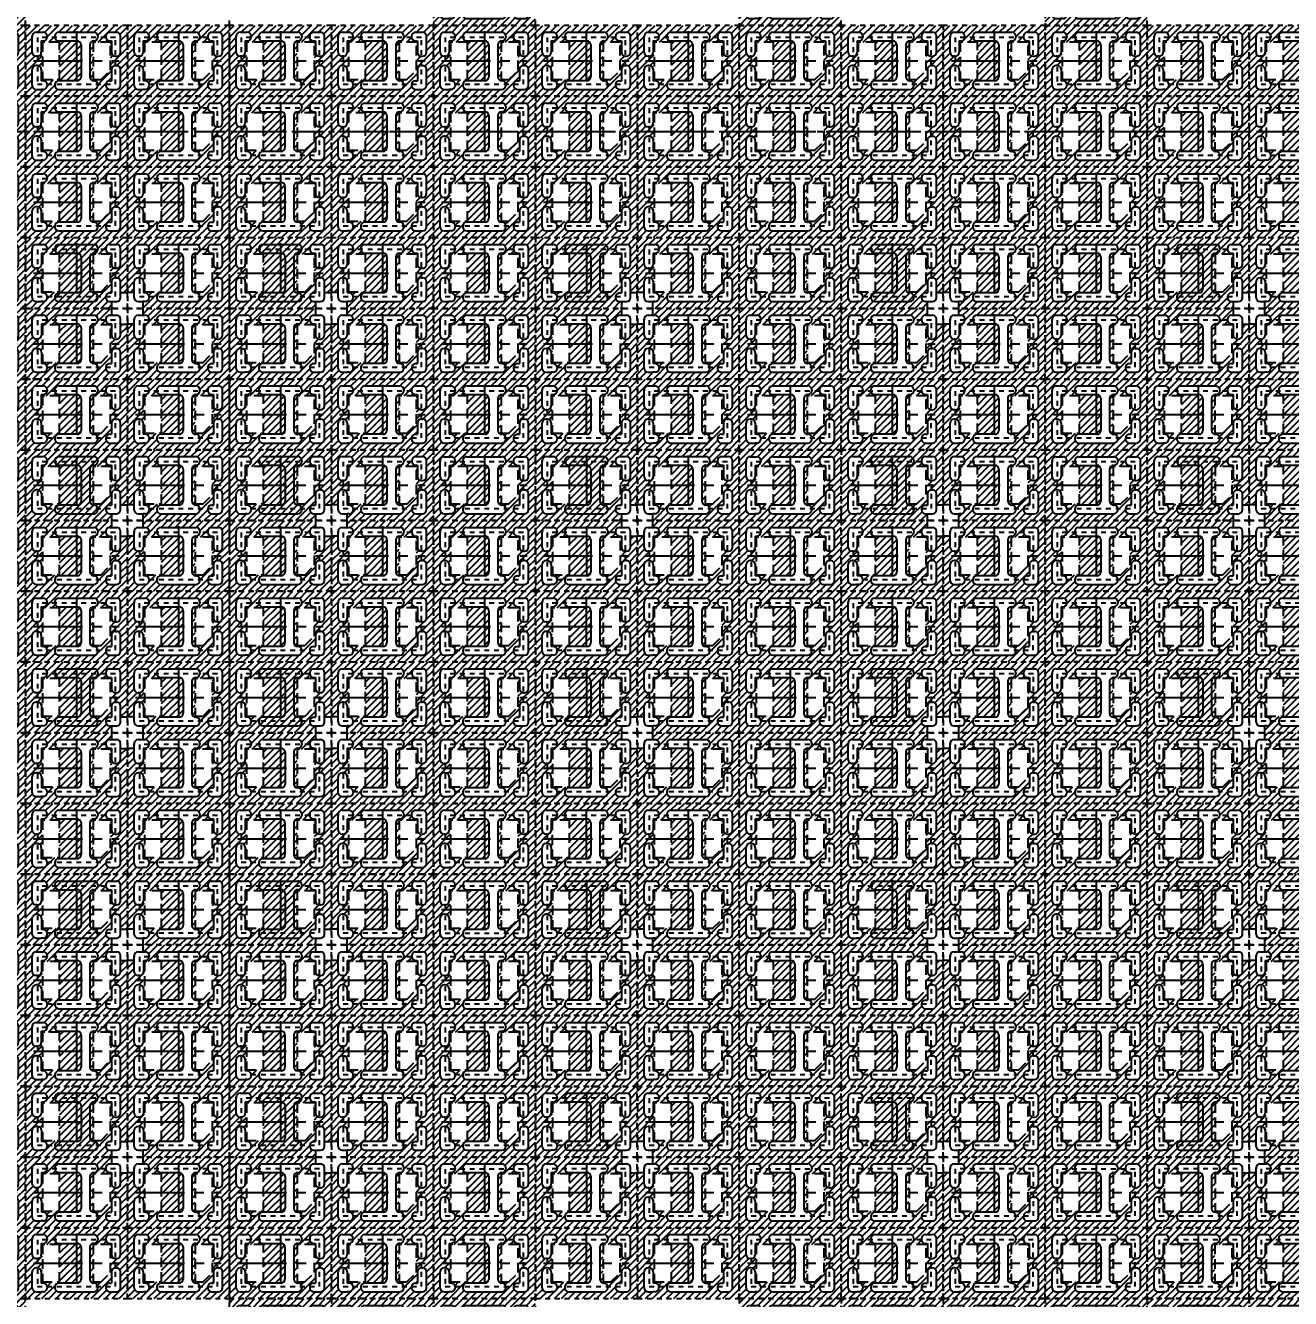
# Model space of a CAD drawing. Extents: x -1061 to -782, y -21 to 162.
# Drawn here: x -1010.1 to -984.2, y 59.78 to 85.83 of the extents above; entities that cross this region are included whole.
import ezdxf

# ---------------------------------------------------------------- set-up
doc = ezdxf.new("R2010")
doc.units = 0
doc.header["$LTSCALE"] = 0.5
for name, pattern in [('CENTER', [2, 1.25, -0.25, 0.25, -0.25]), ('HIDDEN', [0.375, 0.25, -0.125]), ('HIDDEN2', [0.1875, 0.125, -0.0625])]:
    doc.linetypes.add(name, pattern=pattern)
for name, color, linetype in [('B', 5, 'Continuous'), ('C', 1, 'CENTER'), ('DIM', 7, 'Continuous'), ('H', 4, 'HIDDEN'), ('hatch', 7, 'CENTER'), ('HATCH O-L', 7, 'HIDDEN2'), ('PACKAGE OL', 51, 'HIDDEN2'), ('圖', 7, 'Continuous')]:
    doc.layers.add(name, color=color, linetype=linetype)
doc.styles.get("Standard").update_dxf_attribs({"font": 'ROMANS.SHX'})
doc.dimstyles.new('DIM 1', dxfattribs={"dimtxt": 1.5, "dimasz": 1.5, "dimexe": 1.5, "dimexo": 1.5, "dimgap": 1.5, "dimtad": 0, "dimtih": 1, "dimtoh": 1, "dimdec": 4, "dimzin": 1, "dimdsep": 46, "dimtxsty": 'STANDARD', "dimcen": 1.5, "dimclrd": 256, "dimclre": 256, "dimclrt": 256, "dimadec": 0, "dimazin": 2, "dimtfac": 1, "dimtdec": 4, "dimtmove": 0, "dimatfit": 3, "dimfxl": 1, "dimarcsym": 0})
doc.dimstyles.new('DIM 1.6', dxfattribs={"dimtxt": 1.5, "dimasz": 1.5, "dimexe": 1.5, "dimexo": 1.5, "dimgap": 1.5, "dimtad": 0, "dimdec": 4, "dimlfac": 0.625, "dimzin": 1, "dimdsep": 46, "dimtxsty": 'STANDARD', "dimcen": 1.5, "dimclrd": 256, "dimclre": 256, "dimclrt": 256, "dimadec": 0, "dimazin": 2, "dimtfac": 1, "dimtdec": 4, "dimtmove": 0, "dimatfit": 3, "dimfxl": 1, "dimarcsym": 0})

# ---------------------------------------------------------------- blocks, each defined once
blk = doc.blocks.new('*D9')
at = {"layer": 'Defpoints', "color": 0, "transparency": 16777216}
for p in [(390.417, -825.986), (437.138, -825.986), (450.417, -825.986)]:
    blk.add_point(p, dxfattribs=at)
at = {"layer": 'DIM', "lineweight": -2, "transparency": 16777216}
blk.add_line((438.638, -825.986), (450.417, -825.986), dxfattribs=at)
at = {"layer": 'DIM', "transparency": 16777216, "insert": (455.631, -825.986), "char_height": 1.5, "attachment_point": 5}
blk.add_mtext('0.0000', dxfattribs=at)
blk = doc.blocks.new('*D10')
at = {"layer": 'Defpoints', "color": 0, "transparency": 16777216}
for p in [(435.598, -771.586), (449.574, -771.586), (390.417, -825.986)]:
    blk.add_point(p, dxfattribs=at)
at = {"layer": 'DIM', "lineweight": -2, "transparency": 16777216}
blk.add_line((437.098, -771.586), (449.574, -771.586), dxfattribs=at)
at = {"layer": 'DIM', "transparency": 16777216, "insert": (455.503, -771.586), "char_height": 1.5, "attachment_point": 5}
blk.add_mtext('34.0000', dxfattribs=at)
blk = doc.blocks.new('*D11')
at = {"layer": 'Defpoints', "color": 0, "transparency": 16777216}
for p in [(435.598, -757.618), (435.598, -771.586), (390.417, -825.986)]:
    blk.add_point(p, dxfattribs=at)
at = {"layer": 'DIM', "lineweight": -2, "transparency": 16777216}
blk.add_line((435.598, -770.086), (435.598, -757.618), dxfattribs=at)
at = {"layer": 'DIM', "transparency": 16777216, "insert": (435.598, -751.689), "char_height": 1.5, "attachment_point": 5, "rotation": 90}
blk.add_mtext('28.2380', dxfattribs=at)
blk = doc.blocks.new('*D12')
at = {"layer": 'Defpoints', "color": 0, "transparency": 16777216}
for p in [(390.417, -756.666), (390.417, -764.386), (390.417, -825.986)]:
    blk.add_point(p, dxfattribs=at)
at = {"layer": 'DIM', "lineweight": -2, "transparency": 16777216}
blk.add_line((390.417, -762.886), (390.417, -756.666), dxfattribs=at)
at = {"layer": 'DIM', "transparency": 16777216, "insert": (390.417, -751.451), "char_height": 1.5, "attachment_point": 5, "rotation": 90}
blk.add_mtext('0.0000', dxfattribs=at)
blk = doc.blocks.new('*D13')
at = {"layer": 'Defpoints', "color": 0, "transparency": 16777216}
for p in [(392.791, -757.525), (391.461, -774.269), (390.417, -825.986)]:
    blk.add_point(p, dxfattribs=at)
at = {"layer": 'DIM', "lineweight": -2, "transparency": 16777216}
for p, q in [((392.791, -760.525), (392.791, -757.525)), ((391.461, -763.525), (392.791, -760.525)), ((391.461, -772.769), (391.461, -763.525))]:
    blk.add_line(p, q, dxfattribs=at)
at = {"layer": 'DIM', "transparency": 16777216, "insert": (392.791, -751.382), "char_height": 1.5, "attachment_point": 5, "rotation": 90}
blk.add_mtext('(0.6524)', dxfattribs=at)
blk = doc.blocks.new('DFN1006-2L PACKAGE')
at = {"layer": 'hatch'}
h = blk.add_hatch(dxfattribs=at)
h.set_pattern_fill('ANSI31', color=256, scale=0.02)
h.set_pattern_definition([(45, (528.53349, -41.65396), (-0.0449012806, 0.0449012806), [])])
h.paths.add_polyline_path([(1.205, 0.102), (-0.1, 0.102), (-0.1, -0.803), (1.205, -0.803)])
h.paths.add_polyline_path([(0.037, -0.411), (0.053, -0.411, -0.414214), (0.103, -0.461), (0.103, -0.605), (0.127, -0.605, -0.414214), (0.177, -0.655), (0.177, -0.666, -0.414214), (0.127, -0.716), (0.1, -0.716), (0.037, -0.716, -0.414214), (-0.013, -0.666), (-0.013, -0.461, -0.414214)], flags=16)
h.paths.add_polyline_path([(-0.013, -0.241), (-0.013, -0.036, -0.414214), (0.037, 0.014), (0.127, 0.014, -0.414214), (0.177, -0.036), (0.177, -0.047, -0.414214), (0.127, -0.097), (0.103, -0.097), (0.103, -0.241, -0.414214), (0.053, -0.291), (0.037, -0.291, -0.414214)], flags=16)
h.paths.add_polyline_path([(0.117, -0.111), (0.337, -0.111), (0.337, -0.591), (0.117, -0.591)], flags=16)
h.paths.add_polyline_path([(0.327, -0.605), (0.561, -0.605, 0.414214), (0.611, -0.555), (0.611, -0.147, 0.414214), (0.561, -0.097), (0.327, -0.097, -0.414214), (0.277, -0.047), (0.277, -0.036, -0.414214), (0.327, 0.014), (0.777, 0.014, -0.414214), (0.827, -0.036), (0.827, -0.047, -0.414214), (0.777, -0.097), (0.774, -0.097, 0.414214), (0.724, -0.147), (0.724, -0.555, 0.423299), (0.776, -0.605, -0.423025), (0.827, -0.655), (0.827, -0.666, -0.414214), (0.777, -0.716), (0.327, -0.716, -0.414214), (0.277, -0.666), (0.277, -0.655, -0.414214)], flags=16)
h.paths.add_polyline_path([(0.767, -0.111), (0.987, -0.111), (0.987, -0.471), (0.867, -0.591), (0.767, -0.591)], flags=16)
h.paths.add_polyline_path([(0.977, -0.605), (1.001, -0.605), (1.001, -0.461, -0.414214), (1.051, -0.411), (1.067, -0.411, -0.414214), (1.117, -0.461), (1.117, -0.666, -0.414214), (1.067, -0.716), (1.005, -0.716), (0.977, -0.716, -0.414214), (0.927, -0.666), (0.927, -0.655, -0.414214)], flags=16)
h.paths.add_polyline_path([(0.927, -0.047), (0.927, -0.036, -0.414214), (0.977, 0.014), (1.067, 0.014, -0.414214), (1.117, -0.036), (1.117, -0.241, -0.414214), (1.067, -0.291), (1.051, -0.291, -0.414214), (1.001, -0.241), (1.001, -0.097), (0.977, -0.097, -0.414214)], flags=16)
at = {"layer": 'B'}
for p, q in [((0.037, 0.014), (0.127, 0.014)), ((0.327, 0.014), (0.777, 0.014)), ((0.977, 0.014), (1.067, 0.014)), ((-0.013, -0.241), (-0.013, -0.036)), ((-0.013, -0.036), (-0.013, -0.05)), ((0.103, -0.097), (0.103, -0.241)), ((0.103, -0.097), (0.127, -0.097)), ((0.177, -0.036), (0.177, -0.047)), ((0.277, -0.036), (0.277, -0.047)), ((0.327, -0.097), (0.561, -0.097)), ((0.611, -0.147), (0.611, -0.555)), ((0.724, -0.147), (0.724, -0.555)), ((0.774, -0.097), (0.777, -0.097)), ((0.827, -0.036), (0.827, -0.047)), ((0.927, -0.036), (0.927, -0.047)), ((0.977, -0.097), (1.001, -0.097)), ((1.001, -0.097), (1.001, -0.241)), ((1.117, -0.241), (1.117, -0.036)), ((0.053, -0.291), (0.037, -0.291)), ((0.052, -0.291), (0.052, -0.291)), ((1.051, -0.291), (1.067, -0.291)), ((1.052, -0.291), (1.052, -0.291)), ((-0.013, -0.666), (-0.013, -0.461)), ((0.053, -0.411), (0.037, -0.411)), ((0.052, -0.411), (0.052, -0.411)), ((0.103, -0.461), (0.103, -0.605)), ((1.001, -0.461), (1.001, -0.605)), ((1.051, -0.411), (1.067, -0.411)), ((1.052, -0.411), (1.052, -0.411)), ((1.117, -0.666), (1.117, -0.461)), ((0.127, -0.605), (0.103, -0.605)), ((0.561, -0.605), (0.327, -0.605)), ((0.774, -0.605), (0.777, -0.605)), ((0.977, -0.605), (1.001, -0.605)), ((0.037, -0.716), (0.1, -0.716)), ((0.127, -0.716), (0.1, -0.716)), ((0.177, -0.655), (0.177, -0.666)), ((0.277, -0.655), (0.277, -0.666)), ((0.327, -0.716), (0.777, -0.716)), ((0.827, -0.655), (0.827, -0.666)), ((0.927, -0.655), (0.927, -0.666)), ((0.977, -0.716), (1.005, -0.716)), ((1.005, -0.716), (1.067, -0.716))]:
    blk.add_line(p, q, dxfattribs=at)
for centre, start, end in [((0.037, -0.036), 90, 180), ((0.127, -0.036), 0, 90), ((0.327, -0.036), 90, 180), ((0.777, -0.036), 0, 90), ((0.977, -0.036), 90, 180), ((1.067, -0.036), 0, 90), ((0.127, -0.047), 270, 0), ((0.327, -0.047), 180, 270), ((0.561, -0.147), 0, 90), ((0.774, -0.147), 90, 180), ((0.777, -0.047), 270, 0), ((0.977, -0.047), 180, 270), ((0.037, -0.241), 180, 270), ((0.053, -0.241), 270, 0), ((1.051, -0.241), 180, 270), ((1.067, -0.241), 270, 0), ((0.037, -0.461), 90, 180), ((0.053, -0.461), 0, 90), ((1.051, -0.461), 90, 180), ((1.067, -0.461), 0, 90), ((0.127, -0.655), 0, 90), ((0.327, -0.655), 90, 180), ((0.561, -0.555), 270, 0), ((0.774, -0.555), 180, 270), ((0.777, -0.655), 0, 90), ((0.977, -0.655), 90, 180), ((0.037, -0.666), 180, 270), ((0.127, -0.666), 270, 0), ((0.327, -0.666), 180, 270), ((0.777, -0.666), 270, 0), ((0.977, -0.666), 180, 270), ((1.067, -0.666), 270, 0)]:
    blk.add_arc(centre, 0.05, start, end, dxfattribs=at)
at = {"layer": 'C'}
for p, q in [((0.552, 0.029), (0.552, -0.731)), ((0.005, -0.351), (1.1, -0.351))]:
    blk.add_line(p, q, dxfattribs=at)
at = {"layer": 'H'}
for points in [[(0.337, -0.591), (0.337, -0.111), (0.117, -0.111), (0.117, -0.591)], [(0.867, -0.591), (0.987, -0.471), (0.987, -0.111), (0.767, -0.111), (0.767, -0.591)]]:
    blk.add_lwpolyline(points, close=True, dxfattribs=at)
at = {"layer": 'HATCH O-L'}
blk.add_lwpolyline([(-0.1, 0.102), (-0.1, -0.803), (1.205, -0.803), (1.205, 0.102), (-0.1, 0.102)], dxfattribs=at)
at = {"layer": 'PACKAGE OL'}
blk.add_lwpolyline([(1.052, -0.651), (1.052, -0.051), (0.052, -0.051), (0.052, -0.651)], close=True, dxfattribs=at)
blk = doc.blocks.new('LOWER LEFT CROSS')
at = {"layer": 'hatch'}
h = blk.add_hatch(dxfattribs=at)
h.set_pattern_fill('ANSI31', color=256, scale=0.02)
h.set_pattern_definition([(45, (581.53627, -39.15142), (-0.0449012806, 0.0449012806), [])])
h.paths.add_polyline_path([(-0.215, -0.24), (-0.435, -0.24), (-0.435, 0.24), (-0.215, 0.24)], flags=16)
h.paths.add_polyline_path([(0.215, 0.24), (0.435, 0.24), (0.435, -0.12), (0.315, -0.24), (0.215, -0.24)], flags=16)
h.paths.add_polyline_path([(-0.425, 0.254), (-0.449, 0.254), (-0.449, 0.11, -0.414214), (-0.499, 0.06), (-0.515, 0.06, -0.414214), (-0.565, 0.11), (-0.565, 0.315, -0.414214), (-0.515, 0.365), (-0.425, 0.365, -0.414214), (-0.375, 0.315), (-0.375, 0.304, -0.414214)], flags=16)
h.paths.add_polyline_path([(-0.449, -0.11), (-0.449, -0.254), (-0.425, -0.254, -0.414214), (-0.375, -0.304), (-0.375, -0.315, -0.414214), (-0.425, -0.365), (-0.452, -0.365), (-0.515, -0.365, -0.414214), (-0.565, -0.315), (-0.565, -0.11, -0.414214), (-0.515, -0.06), (-0.499, -0.06, -0.414214)], flags=16)
h.paths.add_polyline_path([(0.375, 0.304), (0.375, 0.315, -0.414214), (0.425, 0.365), (0.515, 0.365, -0.414214), (0.565, 0.315), (0.565, 0.11, -0.414214), (0.515, 0.06), (0.499, 0.06, -0.414214), (0.449, 0.11), (0.449, 0.254), (0.425, 0.254, -0.414214)], flags=16)
h.paths.add_polyline_path([(0.499, -0.06), (0.515, -0.06, -0.414214), (0.565, -0.11), (0.565, -0.315, -0.414214), (0.515, -0.365), (0.452, -0.365), (0.425, -0.365, -0.414214), (0.375, -0.315), (0.375, -0.304, -0.414214), (0.425, -0.254), (0.449, -0.254), (0.449, -0.11, -0.414214)], flags=16)
h.paths.add_polyline_path([(-0.652, 0.452), (-0.652, -0.452), (0.452, -0.452), (0.452, -0.365), (0.515, -0.365, 0.414214), (0.565, -0.315), (0.565, -0.251), (0.652, -0.251), (0.652, 0.452)])
at = {"layer": 'B'}
for p, q in [((-0.515, 0.365), (-0.425, 0.365)), ((-0.225, 0.365), (0.225, 0.365)), ((0.425, 0.365), (0.515, 0.365)), ((-0.565, 0.11), (-0.565, 0.315)), ((-0.565, 0.315), (-0.565, 0.301)), ((-0.449, 0.254), (-0.449, 0.11)), ((-0.449, 0.254), (-0.425, 0.254)), ((-0.375, 0.315), (-0.375, 0.304)), ((-0.275, 0.315), (-0.275, 0.304)), ((-0.225, 0.254), (0.009, 0.254)), ((0.059, 0.204), (0.059, -0.204)), ((0.172, 0.204), (0.172, -0.204)), ((0.222, 0.254), (0.225, 0.254)), ((0.275, 0.315), (0.275, 0.304)), ((0.375, 0.315), (0.375, 0.304)), ((0.425, 0.254), (0.449, 0.254)), ((0.449, 0.254), (0.449, 0.11)), ((0.565, 0.11), (0.565, 0.315)), ((-0.499, 0.06), (-0.515, 0.06)), ((-0.5, 0.06), (-0.5, 0.06)), ((0.499, 0.06), (0.515, 0.06)), ((0.5, 0.06), (0.5, 0.06)), ((-0.565, -0.315), (-0.565, -0.11)), ((-0.499, -0.06), (-0.515, -0.06)), ((-0.5, -0.06), (-0.5, -0.06)), ((-0.449, -0.11), (-0.449, -0.254)), ((0.449, -0.11), (0.449, -0.254)), ((0.499, -0.06), (0.515, -0.06)), ((0.5, -0.06), (0.5, -0.06)), ((0.565, -0.315), (0.565, -0.11)), ((-0.425, -0.254), (-0.449, -0.254)), ((-0.375, -0.304), (-0.375, -0.315)), ((-0.275, -0.304), (-0.275, -0.315)), ((0.009, -0.254), (-0.225, -0.254)), ((0.222, -0.254), (0.225, -0.254)), ((0.275, -0.304), (0.275, -0.315)), ((0.375, -0.304), (0.375, -0.315)), ((0.425, -0.254), (0.449, -0.254)), ((-0.515, -0.365), (-0.452, -0.365)), ((-0.425, -0.365), (-0.452, -0.365)), ((-0.225, -0.365), (0.225, -0.365)), ((0.425, -0.365), (0.452, -0.365)), ((0.452, -0.365), (0.515, -0.365))]:
    blk.add_line(p, q, dxfattribs=at)
for centre, start, end in [((-0.515, 0.315), 90, 180), ((-0.425, 0.315), 0, 90), ((-0.225, 0.315), 90, 180), ((0.225, 0.315), 0, 90), ((0.425, 0.315), 90, 180), ((0.515, 0.315), 0, 90), ((-0.425, 0.304), 270, 0), ((-0.225, 0.304), 180, 270), ((0.009, 0.204), 0, 90), ((0.222, 0.204), 90, 180), ((0.225, 0.304), 270, 0), ((0.425, 0.304), 180, 270), ((-0.515, 0.11), 180, 270), ((-0.499, 0.11), 270, 0), ((0.499, 0.11), 180, 270), ((0.515, 0.11), 270, 0), ((-0.515, -0.11), 90, 180), ((-0.499, -0.11), 0, 90), ((0.499, -0.11), 90, 180), ((0.515, -0.11), 0, 90), ((-0.515, -0.315), 180, 270), ((-0.425, -0.304), 0, 90), ((-0.425, -0.315), 270, 0), ((-0.225, -0.304), 90, 180), ((-0.225, -0.315), 180, 270), ((0.009, -0.204), 270, 0), ((0.222, -0.204), 180, 270), ((0.225, -0.304), 0, 90), ((0.225, -0.315), 270, 0), ((0.425, -0.304), 90, 180), ((0.425, -0.315), 180, 270), ((0.515, -0.315), 270, 0)]:
    blk.add_arc(centre, 0.05, start, end, dxfattribs=at)
at = {"layer": 'C'}
for p, q in [((0, 0.38), (0, -0.38)), ((-0.548, 0), (0.548, 0))]:
    blk.add_line(p, q, dxfattribs=at)
at = {"layer": 'H', "color": 6}
for p, q in [((0.565, -0.251), (0.652, -0.251)), ((0.452, -0.452), (0.452, -0.365))]:
    blk.add_line(p, q, dxfattribs=at)
at = {"layer": 'H'}
for points in [[(-0.215, -0.24), (-0.215, 0.24), (-0.435, 0.24), (-0.435, -0.24)], [(0.315, -0.24), (0.435, -0.12), (0.435, 0.24), (0.215, 0.24), (0.215, -0.24)]]:
    blk.add_lwpolyline(points, close=True, dxfattribs=at)
at = {"layer": 'HATCH O-L'}
blk.add_lwpolyline([(-0.652, 0.452), (-0.652, -0.452), (0.652, -0.452), (0.652, 0.452), (-0.652, 0.452)], dxfattribs=at)
at = {"layer": 'PACKAGE OL'}
blk.add_lwpolyline([(0.5, -0.3), (0.5, 0.3), (-0.5, 0.3), (-0.5, -0.3)], close=True, dxfattribs=at)
blk = doc.blocks.new('LOWER CROSS REF')
at = {"layer": 'hatch'}
h = blk.add_hatch(dxfattribs=at)
h.set_pattern_fill('ANSI31', color=256, scale=0.02)
h.set_pattern_definition([(45, (581.53627, -39.14559), (-0.0449012806, 0.0449012806), [])])
h.paths.add_polyline_path([(0.652, -0.452), (0.652, 0.452), (-0.652, 0.452), (-0.652, -0.251), (-0.565, -0.251), (-0.565, -0.11, -0.414214), (-0.515, -0.06), (-0.499, -0.06, -0.414214), (-0.449, -0.11), (-0.449, -0.254), (-0.425, -0.254, -0.414214), (-0.375, -0.304), (-0.375, -0.315, -0.414214), (-0.425, -0.365), (-0.452, -0.365), (-0.452, -0.452)])
h.paths.add_polyline_path([(-0.275, -0.315), (-0.275, -0.304, -0.414214), (-0.225, -0.254), (0.009, -0.254, 0.414214), (0.059, -0.204), (0.059, 0.204, 0.414214), (0.009, 0.254), (-0.225, 0.254, -0.414214), (-0.275, 0.304), (-0.275, 0.315, -0.414214), (-0.225, 0.365), (0.225, 0.365, -0.414214), (0.275, 0.315), (0.275, 0.304, -0.414214), (0.225, 0.254), (0.222, 0.254, 0.414214), (0.172, 0.204), (0.172, -0.204, 0.414214), (0.222, -0.254), (0.225, -0.254, -0.414214), (0.275, -0.304), (0.275, -0.315, -0.414214), (0.225, -0.365), (-0.225, -0.365, -0.414214)], flags=16)
h.paths.add_polyline_path([(-0.435, -0.24), (-0.435, 0.24), (-0.215, 0.24), (-0.215, -0.24)], flags=16)
h.paths.add_polyline_path([(-0.499, 0.06), (-0.515, 0.06, -0.414214), (-0.565, 0.11), (-0.565, 0.315, -0.414214), (-0.515, 0.365), (-0.425, 0.365, -0.414214), (-0.375, 0.315), (-0.375, 0.304, -0.414214), (-0.425, 0.254), (-0.449, 0.254), (-0.449, 0.11, -0.414214)], flags=16)
h.paths.add_polyline_path([(0.215, -0.24), (0.215, 0.24), (0.435, 0.24), (0.435, -0.12), (0.315, -0.24)], flags=16)
h.paths.add_polyline_path([(0.375, -0.315), (0.375, -0.304, -0.414214), (0.425, -0.254), (0.449, -0.254), (0.449, -0.11, -0.414214), (0.499, -0.06), (0.515, -0.06, -0.414214), (0.565, -0.11), (0.565, -0.315, -0.414214), (0.515, -0.365), (0.452, -0.365), (0.425, -0.365, -0.414214)], flags=16)
h.paths.add_polyline_path([(0.449, 0.11), (0.449, 0.254), (0.425, 0.254, -0.414214), (0.375, 0.304), (0.375, 0.315, -0.414214), (0.425, 0.365), (0.515, 0.365, -0.414214), (0.565, 0.315), (0.565, 0.11, -0.414214), (0.515, 0.06), (0.499, 0.06, -0.414214)], flags=16)
at = {"layer": 'B'}
for p, q in [((-0.515, 0.365), (-0.425, 0.365)), ((-0.225, 0.365), (0.225, 0.365)), ((0.425, 0.365), (0.515, 0.365)), ((-0.565, 0.11), (-0.565, 0.315)), ((-0.565, 0.315), (-0.565, 0.301)), ((-0.449, 0.254), (-0.449, 0.11)), ((-0.449, 0.254), (-0.425, 0.254)), ((-0.375, 0.315), (-0.375, 0.304)), ((-0.275, 0.315), (-0.275, 0.304)), ((-0.225, 0.254), (0.009, 0.254)), ((0.059, 0.204), (0.059, -0.204)), ((0.172, 0.204), (0.172, -0.204)), ((0.222, 0.254), (0.225, 0.254)), ((0.275, 0.315), (0.275, 0.304)), ((0.375, 0.315), (0.375, 0.304)), ((0.425, 0.254), (0.449, 0.254)), ((0.449, 0.254), (0.449, 0.11)), ((0.565, 0.11), (0.565, 0.315)), ((-0.499, 0.06), (-0.515, 0.06)), ((-0.5, 0.06), (-0.5, 0.06)), ((0.499, 0.06), (0.515, 0.06)), ((0.5, 0.06), (0.5, 0.06)), ((-0.565, -0.315), (-0.565, -0.11)), ((-0.499, -0.06), (-0.515, -0.06)), ((-0.5, -0.06), (-0.5, -0.06)), ((-0.449, -0.11), (-0.449, -0.254)), ((0.449, -0.11), (0.449, -0.254)), ((0.499, -0.06), (0.515, -0.06)), ((0.5, -0.06), (0.5, -0.06)), ((0.565, -0.315), (0.565, -0.11)), ((-0.425, -0.254), (-0.449, -0.254)), ((-0.375, -0.304), (-0.375, -0.315)), ((-0.275, -0.304), (-0.275, -0.315)), ((0.009, -0.254), (-0.225, -0.254)), ((0.222, -0.254), (0.225, -0.254)), ((0.275, -0.304), (0.275, -0.315)), ((0.375, -0.304), (0.375, -0.315)), ((0.425, -0.254), (0.449, -0.254)), ((-0.515, -0.365), (-0.452, -0.365)), ((-0.425, -0.365), (-0.452, -0.365)), ((-0.225, -0.365), (0.225, -0.365)), ((0.425, -0.365), (0.452, -0.365)), ((0.452, -0.365), (0.515, -0.365))]:
    blk.add_line(p, q, dxfattribs=at)
for centre, start, end in [((-0.515, 0.315), 90, 180), ((-0.425, 0.315), 0, 90), ((-0.225, 0.315), 90, 180), ((0.225, 0.315), 0, 90), ((0.425, 0.315), 90, 180), ((0.515, 0.315), 0, 90), ((-0.425, 0.304), 270, 0), ((-0.225, 0.304), 180, 270), ((0.009, 0.204), 0, 90), ((0.222, 0.204), 90, 180), ((0.225, 0.304), 270, 0), ((0.425, 0.304), 180, 270), ((-0.515, 0.11), 180, 270), ((-0.499, 0.11), 270, 0), ((0.499, 0.11), 180, 270), ((0.515, 0.11), 270, 0), ((-0.515, -0.11), 90, 180), ((-0.499, -0.11), 0, 90), ((0.499, -0.11), 90, 180), ((0.515, -0.11), 0, 90), ((-0.515, -0.315), 180, 270), ((-0.425, -0.304), 0, 90), ((-0.425, -0.315), 270, 0), ((-0.225, -0.304), 90, 180), ((-0.225, -0.315), 180, 270), ((0.009, -0.204), 270, 0), ((0.222, -0.204), 180, 270), ((0.225, -0.304), 0, 90), ((0.225, -0.315), 270, 0), ((0.425, -0.304), 90, 180), ((0.425, -0.315), 180, 270), ((0.515, -0.315), 270, 0)]:
    blk.add_arc(centre, 0.05, start, end, dxfattribs=at)
at = {"layer": 'C'}
for p, q in [((0, 0.38), (0, -0.38)), ((-0.548, 0), (0.548, 0))]:
    blk.add_line(p, q, dxfattribs=at)
at = {"layer": 'H', "color": 6}
for p, q in [((-0.565, -0.251), (-0.652, -0.251)), ((-0.452, -0.452), (-0.452, -0.365))]:
    blk.add_line(p, q, dxfattribs=at)
at = {"layer": 'H'}
for points in [[(-0.215, -0.24), (-0.215, 0.24), (-0.435, 0.24), (-0.435, -0.24)], [(0.315, -0.24), (0.435, -0.12), (0.435, 0.24), (0.215, 0.24), (0.215, -0.24)]]:
    blk.add_lwpolyline(points, close=True, dxfattribs=at)
at = {"layer": 'HATCH O-L'}
blk.add_lwpolyline([(-0.652, 0.452), (-0.652, -0.452), (0.652, -0.452), (0.652, 0.452), (-0.652, 0.452)], dxfattribs=at)
at = {"layer": 'PACKAGE OL'}
blk.add_lwpolyline([(0.5, -0.3), (0.5, 0.3), (-0.5, 0.3), (-0.5, -0.3)], close=True, dxfattribs=at)
blk = doc.blocks.new('UPPER RIGHT CROSS')
at = {"layer": 'hatch'}
h = blk.add_hatch(dxfattribs=at)
h.set_pattern_fill('ANSI31', color=256, scale=0.02)
h.set_pattern_definition([(45, (579.97371, -40.20884), (-0.0449012806, 0.0449012806), [])])
h.paths.add_polyline_path([(-0.652, 0.452), (-0.652, -0.452), (0.652, -0.452), (0.652, 0.251), (0.565, 0.251), (0.565, 0.11, -0.414214), (0.515, 0.06), (0.499, 0.06, -0.414214), (0.449, 0.11), (0.449, 0.254), (0.425, 0.254, -0.414214), (0.375, 0.304), (0.375, 0.315, -0.414214), (0.425, 0.365), (0.452, 0.365), (0.452, 0.452)])
h.paths.add_polyline_path([(-0.375, 0.315), (-0.375, 0.304, -0.414214), (-0.425, 0.254), (-0.449, 0.254), (-0.449, 0.11, -0.414214), (-0.499, 0.06), (-0.515, 0.06, -0.414214), (-0.565, 0.11), (-0.565, 0.315, -0.414214), (-0.515, 0.365), (-0.425, 0.365, -0.414214)], flags=16)
h.paths.add_polyline_path([(-0.225, 0.365), (0.225, 0.365, -0.414214), (0.275, 0.315), (0.275, 0.304, -0.414214), (0.225, 0.254), (0.222, 0.254, 0.414214), (0.172, 0.204), (0.172, -0.204, 0.423299), (0.224, -0.254, -0.423025), (0.275, -0.304), (0.275, -0.315, -0.414214), (0.225, -0.365), (-0.225, -0.365, -0.414214), (-0.275, -0.315), (-0.275, -0.304, -0.414214), (-0.225, -0.254), (0.009, -0.254, 0.414214), (0.059, -0.204), (0.059, 0.204, 0.414214), (0.009, 0.254), (-0.225, 0.254, -0.414214), (-0.275, 0.304), (-0.275, 0.315, -0.414214)], flags=16)
h.paths.add_polyline_path([(-0.215, 0.24), (-0.215, -0.24), (-0.435, -0.24), (-0.435, 0.24)], flags=16)
h.paths.add_polyline_path([(-0.449, -0.11), (-0.449, -0.254), (-0.425, -0.254, -0.414214), (-0.375, -0.304), (-0.375, -0.315, -0.414214), (-0.425, -0.365), (-0.452, -0.365), (-0.515, -0.365, -0.414214), (-0.565, -0.315), (-0.565, -0.11, -0.414214), (-0.515, -0.06), (-0.499, -0.06, -0.414214)], flags=16)
h.paths.add_polyline_path([(0.215, 0.24), (0.435, 0.24), (0.435, -0.12), (0.315, -0.24), (0.215, -0.24)], flags=16)
h.paths.add_polyline_path([(0.499, -0.06), (0.515, -0.06, -0.414214), (0.565, -0.11), (0.565, -0.315, -0.414214), (0.515, -0.365), (0.452, -0.365), (0.425, -0.365, -0.414214), (0.375, -0.315), (0.375, -0.304, -0.414214), (0.425, -0.254), (0.449, -0.254), (0.449, -0.11, -0.414214)], flags=16)
at = {"layer": 'B'}
for p, q in [((-0.515, 0.365), (-0.425, 0.365)), ((-0.225, 0.365), (0.225, 0.365)), ((0.425, 0.365), (0.515, 0.365)), ((-0.565, 0.11), (-0.565, 0.315)), ((-0.565, 0.315), (-0.565, 0.301)), ((-0.449, 0.254), (-0.449, 0.11)), ((-0.449, 0.254), (-0.425, 0.254)), ((-0.375, 0.315), (-0.375, 0.304)), ((-0.275, 0.315), (-0.275, 0.304)), ((-0.225, 0.254), (0.009, 0.254)), ((0.059, 0.204), (0.059, -0.204)), ((0.172, 0.204), (0.172, -0.204)), ((0.222, 0.254), (0.225, 0.254)), ((0.275, 0.315), (0.275, 0.304)), ((0.375, 0.315), (0.375, 0.304)), ((0.425, 0.254), (0.449, 0.254)), ((0.449, 0.254), (0.449, 0.11)), ((0.565, 0.11), (0.565, 0.315)), ((-0.499, 0.06), (-0.515, 0.06)), ((-0.5, 0.06), (-0.5, 0.06)), ((0.499, 0.06), (0.515, 0.06)), ((0.5, 0.06), (0.5, 0.06)), ((-0.565, -0.315), (-0.565, -0.11)), ((-0.499, -0.06), (-0.515, -0.06)), ((-0.5, -0.06), (-0.5, -0.06)), ((-0.449, -0.11), (-0.449, -0.254)), ((0.449, -0.11), (0.449, -0.254)), ((0.499, -0.06), (0.515, -0.06)), ((0.5, -0.06), (0.5, -0.06)), ((0.565, -0.315), (0.565, -0.11)), ((-0.425, -0.254), (-0.449, -0.254)), ((-0.375, -0.304), (-0.375, -0.315)), ((-0.275, -0.304), (-0.275, -0.315)), ((0.009, -0.254), (-0.225, -0.254)), ((0.222, -0.254), (0.225, -0.254)), ((0.275, -0.304), (0.275, -0.315)), ((0.375, -0.304), (0.375, -0.315)), ((0.425, -0.254), (0.449, -0.254)), ((-0.515, -0.365), (-0.452, -0.365)), ((-0.425, -0.365), (-0.452, -0.365)), ((-0.225, -0.365), (0.225, -0.365)), ((0.425, -0.365), (0.452, -0.365)), ((0.452, -0.365), (0.515, -0.365))]:
    blk.add_line(p, q, dxfattribs=at)
for centre, start, end in [((-0.515, 0.315), 90, 180), ((-0.425, 0.315), 0, 90), ((-0.225, 0.315), 90, 180), ((0.225, 0.315), 0, 90), ((0.425, 0.315), 90, 180), ((0.515, 0.315), 0, 90), ((-0.425, 0.304), 270, 0), ((-0.225, 0.304), 180, 270), ((0.009, 0.204), 0, 90), ((0.222, 0.204), 90, 180), ((0.225, 0.304), 270, 0), ((0.425, 0.304), 180, 270), ((-0.515, 0.11), 180, 270), ((-0.499, 0.11), 270, 0), ((0.499, 0.11), 180, 270), ((0.515, 0.11), 270, 0), ((-0.515, -0.11), 90, 180), ((-0.499, -0.11), 0, 90), ((0.499, -0.11), 90, 180), ((0.515, -0.11), 0, 90), ((-0.515, -0.315), 180, 270), ((-0.425, -0.304), 0, 90), ((-0.425, -0.315), 270, 0), ((-0.225, -0.304), 90, 180), ((-0.225, -0.315), 180, 270), ((0.009, -0.204), 270, 0), ((0.222, -0.204), 180, 270), ((0.225, -0.304), 0, 90), ((0.225, -0.315), 270, 0), ((0.425, -0.304), 90, 180), ((0.425, -0.315), 180, 270), ((0.515, -0.315), 270, 0)]:
    blk.add_arc(centre, 0.05, start, end, dxfattribs=at)
at = {"layer": 'C'}
for p, q in [((0, 0.38), (0, -0.38)), ((-0.548, 0), (0.548, 0))]:
    blk.add_line(p, q, dxfattribs=at)
at = {"layer": 'H', "color": 6}
for p, q in [((0.452, 0.365), (0.452, 0.452)), ((0.565, 0.251), (0.652, 0.251))]:
    blk.add_line(p, q, dxfattribs=at)
at = {"layer": 'H'}
for points in [[(-0.215, -0.24), (-0.215, 0.24), (-0.435, 0.24), (-0.435, -0.24)], [(0.315, -0.24), (0.435, -0.12), (0.435, 0.24), (0.215, 0.24), (0.215, -0.24)]]:
    blk.add_lwpolyline(points, close=True, dxfattribs=at)
at = {"layer": 'HATCH O-L'}
blk.add_lwpolyline([(-0.652, 0.452), (-0.652, -0.452), (0.652, -0.452), (0.652, 0.452), (-0.652, 0.452)], dxfattribs=at)
at = {"layer": 'PACKAGE OL'}
blk.add_lwpolyline([(0.5, -0.3), (0.5, 0.3), (-0.5, 0.3), (-0.5, -0.3)], close=True, dxfattribs=at)
blk = doc.blocks.new('UPPER LEFT CROSS')
at = {"layer": 'hatch'}
h = blk.add_hatch(dxfattribs=at)
h.set_pattern_fill('ANSI31', color=256, scale=0.02)
h.set_pattern_definition([(45, (581.53627, -40.20884), (-0.0449012806, 0.0449012806), [])])
h.paths.add_polyline_path([(-0.452, 0.452), (-0.452, 0.365), (-0.425, 0.365, -0.414214), (-0.375, 0.315), (-0.375, 0.304, -0.414214), (-0.425, 0.254), (-0.449, 0.254), (-0.449, 0.11, -0.414214), (-0.499, 0.06), (-0.515, 0.06, -0.414214), (-0.565, 0.11), (-0.565, 0.251), (-0.652, 0.251), (-0.652, -0.452), (0.652, -0.452), (0.652, 0.452)])
h.paths.add_polyline_path([(-0.225, 0.365), (0.225, 0.365, -0.414214), (0.275, 0.315), (0.275, 0.304, -0.414214), (0.225, 0.254), (0.222, 0.254, 0.414214), (0.172, 0.204), (0.172, -0.204, 0.423299), (0.224, -0.254, -0.423025), (0.275, -0.304), (0.275, -0.315, -0.414214), (0.225, -0.365), (-0.225, -0.365, -0.414214), (-0.275, -0.315), (-0.275, -0.304, -0.414214), (-0.225, -0.254), (0.009, -0.254, 0.414214), (0.059, -0.204), (0.059, 0.204, 0.414214), (0.009, 0.254), (-0.225, 0.254, -0.414214), (-0.275, 0.304), (-0.275, 0.315, -0.414214)], flags=16)
h.paths.add_polyline_path([(-0.215, 0.24), (-0.215, -0.24), (-0.435, -0.24), (-0.435, 0.24)], flags=16)
h.paths.add_polyline_path([(-0.449, -0.11), (-0.449, -0.254), (-0.425, -0.254, -0.414214), (-0.375, -0.304), (-0.375, -0.315, -0.414214), (-0.425, -0.365), (-0.452, -0.365), (-0.515, -0.365, -0.414214), (-0.565, -0.315), (-0.565, -0.11, -0.414214), (-0.515, -0.06), (-0.499, -0.06, -0.414214)], flags=16)
h.paths.add_polyline_path([(0.215, 0.24), (0.435, 0.24), (0.435, -0.12), (0.315, -0.24), (0.215, -0.24)], flags=16)
h.paths.add_polyline_path([(0.425, 0.365), (0.515, 0.365, -0.414214), (0.565, 0.315), (0.565, 0.11, -0.414214), (0.515, 0.06), (0.499, 0.06, -0.414214), (0.449, 0.11), (0.449, 0.254), (0.425, 0.254, -0.414214), (0.375, 0.304), (0.375, 0.315, -0.414214)], flags=16)
h.paths.add_polyline_path([(0.499, -0.06), (0.515, -0.06, -0.414214), (0.565, -0.11), (0.565, -0.315, -0.414214), (0.515, -0.365), (0.452, -0.365), (0.425, -0.365, -0.414214), (0.375, -0.315), (0.375, -0.304, -0.414214), (0.425, -0.254), (0.449, -0.254), (0.449, -0.11, -0.414214)], flags=16)
at = {"layer": 'B'}
for p, q in [((-0.515, 0.365), (-0.425, 0.365)), ((-0.225, 0.365), (0.225, 0.365)), ((0.425, 0.365), (0.515, 0.365)), ((-0.565, 0.11), (-0.565, 0.315)), ((-0.565, 0.315), (-0.565, 0.301)), ((-0.449, 0.254), (-0.449, 0.11)), ((-0.449, 0.254), (-0.425, 0.254)), ((-0.375, 0.315), (-0.375, 0.304)), ((-0.275, 0.315), (-0.275, 0.304)), ((-0.225, 0.254), (0.009, 0.254)), ((0.059, 0.204), (0.059, -0.204)), ((0.172, 0.204), (0.172, -0.204)), ((0.222, 0.254), (0.225, 0.254)), ((0.275, 0.315), (0.275, 0.304)), ((0.375, 0.315), (0.375, 0.304)), ((0.425, 0.254), (0.449, 0.254)), ((0.449, 0.254), (0.449, 0.11)), ((0.565, 0.11), (0.565, 0.315)), ((-0.499, 0.06), (-0.515, 0.06)), ((-0.5, 0.06), (-0.5, 0.06)), ((0.499, 0.06), (0.515, 0.06)), ((0.5, 0.06), (0.5, 0.06)), ((-0.565, -0.315), (-0.565, -0.11)), ((-0.499, -0.06), (-0.515, -0.06)), ((-0.5, -0.06), (-0.5, -0.06)), ((-0.449, -0.11), (-0.449, -0.254)), ((0.449, -0.11), (0.449, -0.254)), ((0.499, -0.06), (0.515, -0.06)), ((0.5, -0.06), (0.5, -0.06)), ((0.565, -0.315), (0.565, -0.11)), ((-0.425, -0.254), (-0.449, -0.254)), ((-0.375, -0.304), (-0.375, -0.315)), ((-0.275, -0.304), (-0.275, -0.315)), ((0.009, -0.254), (-0.225, -0.254)), ((0.222, -0.254), (0.225, -0.254)), ((0.275, -0.304), (0.275, -0.315)), ((0.375, -0.304), (0.375, -0.315)), ((0.425, -0.254), (0.449, -0.254)), ((-0.515, -0.365), (-0.452, -0.365)), ((-0.425, -0.365), (-0.452, -0.365)), ((-0.225, -0.365), (0.225, -0.365)), ((0.425, -0.365), (0.452, -0.365)), ((0.452, -0.365), (0.515, -0.365))]:
    blk.add_line(p, q, dxfattribs=at)
for centre, start, end in [((-0.515, 0.315), 90, 180), ((-0.425, 0.315), 0, 90), ((-0.225, 0.315), 90, 180), ((0.225, 0.315), 0, 90), ((0.425, 0.315), 90, 180), ((0.515, 0.315), 0, 90), ((-0.425, 0.304), 270, 0), ((-0.225, 0.304), 180, 270), ((0.009, 0.204), 0, 90), ((0.222, 0.204), 90, 180), ((0.225, 0.304), 270, 0), ((0.425, 0.304), 180, 270), ((-0.515, 0.11), 180, 270), ((-0.499, 0.11), 270, 0), ((0.499, 0.11), 180, 270), ((0.515, 0.11), 270, 0), ((-0.515, -0.11), 90, 180), ((-0.499, -0.11), 0, 90), ((0.499, -0.11), 90, 180), ((0.515, -0.11), 0, 90), ((-0.515, -0.315), 180, 270), ((-0.425, -0.304), 0, 90), ((-0.425, -0.315), 270, 0), ((-0.225, -0.304), 90, 180), ((-0.225, -0.315), 180, 270), ((0.009, -0.204), 270, 0), ((0.222, -0.204), 180, 270), ((0.225, -0.304), 0, 90), ((0.225, -0.315), 270, 0), ((0.425, -0.304), 90, 180), ((0.425, -0.315), 180, 270), ((0.515, -0.315), 270, 0)]:
    blk.add_arc(centre, 0.05, start, end, dxfattribs=at)
at = {"layer": 'C'}
for p, q in [((0, 0.38), (0, -0.38)), ((-0.548, 0), (0.548, 0))]:
    blk.add_line(p, q, dxfattribs=at)
at = {"layer": 'H', "color": 6}
for p, q in [((-0.452, 0.365), (-0.452, 0.452)), ((-0.565, 0.251), (-0.652, 0.251))]:
    blk.add_line(p, q, dxfattribs=at)
at = {"layer": 'H'}
for points in [[(-0.215, -0.24), (-0.215, 0.24), (-0.435, 0.24), (-0.435, -0.24)], [(0.315, -0.24), (0.435, -0.12), (0.435, 0.24), (0.215, 0.24), (0.215, -0.24)]]:
    blk.add_lwpolyline(points, close=True, dxfattribs=at)
at = {"layer": 'HATCH O-L'}
blk.add_lwpolyline([(-0.652, 0.452), (-0.652, -0.452), (0.652, -0.452), (0.652, 0.452), (-0.652, 0.452)], dxfattribs=at)
at = {"layer": 'PACKAGE OL'}
blk.add_lwpolyline([(0.5, -0.3), (0.5, 0.3), (-0.5, 0.3), (-0.5, -0.3)], close=True, dxfattribs=at)
blk = doc.blocks.new('*D75')
at = {"lineweight": -2, "transparency": 16777216}
for p, q in [((440.837, -824.538), (443.837, -823.014)), ((443.837, -823.014), (446.837, -823.014)), ((431.415, -824.538), (440.837, -824.538))]:
    blk.add_line(p, q, dxfattribs=at)
at = {"layer": 'Defpoints', "color": 0, "transparency": 16777216}
for p in [(446.837, -823.014), (429.915, -824.538), (390.417, -825.986)]:
    blk.add_point(p, dxfattribs=at)
at = {"transparency": 16777216, "insert": (456.266, -823.014), "char_height": 1.5, "attachment_point": 5}
blk.add_mtext('0.9048{\\Fromans|c134;, PITCH}', dxfattribs=at)

msp = doc.modelspace()

# ---------------------------------------------------------------- linework, layer by layer
at = {"layer": 'C', "color": 2}
for p, q in [((-1005.92191, 26.06248), (-1005.92191, 141.26248)), ((-1052.64255, 83.66248), (-959.20127, 83.66248))]:
    msp.add_line(p, q, dxfattribs=at)

# ---------------------------------------------------------------- block references
at = {"layer": 'hatch', "xscale": 1.6, "yscale": 1.6, "zscale": 1.6}
for name, p in [('LOWER LEFT CROSS', (-1009.05343, 80.76712)), ('LOWER CROSS REF', (-1006.96575, 80.76712)), ('LOWER LEFT CROSS', (-1004.87807, 80.76712)), ('LOWER CROSS REF', (-1002.79039, 80.76712)), ('LOWER LEFT CROSS', (-998.61503, 80.76712)), ('LOWER CROSS REF', (-996.52735, 80.76712)), ('LOWER LEFT CROSS', (-992.35199, 80.76712)), ('LOWER CROSS REF', (-990.26431, 80.76712)), ('LOWER LEFT CROSS', (-986.08895, 80.76712)), ('LOWER CROSS REF', (-984.00127, 80.76712)), ('UPPER RIGHT CROSS', (-1009.05343, 79.31944)), ('UPPER LEFT CROSS', (-1006.96575, 79.31944)), ('UPPER RIGHT CROSS', (-1004.87807, 79.31944)), ('UPPER LEFT CROSS', (-1002.79039, 79.31944)), ('UPPER RIGHT CROSS', (-998.61503, 79.31944)), ('UPPER LEFT CROSS', (-996.52735, 79.31944)), ('UPPER RIGHT CROSS', (-992.35199, 79.31944)), ('UPPER LEFT CROSS', (-990.26431, 79.31944)), ('UPPER RIGHT CROSS', (-986.08895, 79.31944)), ('UPPER LEFT CROSS', (-984.00127, 79.31944)), ('LOWER LEFT CROSS', (-1009.05343, 76.42408)), ('LOWER CROSS REF', (-1006.96575, 76.42408)), ('LOWER LEFT CROSS', (-1004.87807, 76.42408)), ('LOWER CROSS REF', (-1002.79039, 76.42408)), ('LOWER LEFT CROSS', (-998.61503, 76.42408)), ('LOWER CROSS REF', (-996.52735, 76.42408)), ('LOWER LEFT CROSS', (-992.35199, 76.42408)), ('LOWER CROSS REF', (-990.26431, 76.42408)), ('LOWER LEFT CROSS', (-986.08895, 76.42408)), ('LOWER CROSS REF', (-984.00127, 76.42408)), ('UPPER RIGHT CROSS', (-1009.05343, 74.9764)), ('UPPER LEFT CROSS', (-1006.96575, 74.9764)), ('UPPER RIGHT CROSS', (-1004.87807, 74.9764)), ('UPPER LEFT CROSS', (-1002.79039, 74.9764)), ('UPPER RIGHT CROSS', (-998.61503, 74.9764)), ('UPPER LEFT CROSS', (-996.52735, 74.9764)), ('UPPER RIGHT CROSS', (-992.35199, 74.9764)), ('UPPER LEFT CROSS', (-990.26431, 74.9764)), ('UPPER RIGHT CROSS', (-986.08895, 74.9764)), ('UPPER LEFT CROSS', (-984.00127, 74.9764)), ('LOWER LEFT CROSS', (-1009.05343, 72.08104)), ('LOWER CROSS REF', (-1006.96575, 72.08104)), ('LOWER LEFT CROSS', (-1004.87807, 72.08104)), ('LOWER CROSS REF', (-1002.79039, 72.08104)), ('LOWER LEFT CROSS', (-998.61503, 72.08104)), ('LOWER CROSS REF', (-996.52735, 72.08104)), ('LOWER LEFT CROSS', (-992.35199, 72.08104)), ('LOWER CROSS REF', (-990.26431, 72.08104)), ('LOWER LEFT CROSS', (-986.08895, 72.08104)), ('LOWER CROSS REF', (-984.00127, 72.08104)), ('UPPER RIGHT CROSS', (-1009.05343, 70.63336)), ('UPPER LEFT CROSS', (-1006.96575, 70.63336)), ('UPPER RIGHT CROSS', (-1004.87807, 70.63336)), ('UPPER LEFT CROSS', (-1002.79039, 70.63336)), ('UPPER RIGHT CROSS', (-998.61503, 70.63336)), ('UPPER LEFT CROSS', (-996.52735, 70.63336)), ('UPPER RIGHT CROSS', (-992.35199, 70.63336)), ('UPPER LEFT CROSS', (-990.26431, 70.63336)), ('UPPER RIGHT CROSS', (-986.08895, 70.63336)), ('UPPER LEFT CROSS', (-984.00127, 70.63336)), ('LOWER LEFT CROSS', (-1009.05343, 67.738)), ('LOWER CROSS REF', (-1006.96575, 67.738)), ('LOWER LEFT CROSS', (-1004.87807, 67.738)), ('LOWER CROSS REF', (-1002.79039, 67.738)), ('LOWER LEFT CROSS', (-998.61503, 67.738)), ('LOWER CROSS REF', (-996.52735, 67.738)), ('LOWER LEFT CROSS', (-992.35199, 67.738)), ('LOWER CROSS REF', (-990.26431, 67.738)), ('LOWER LEFT CROSS', (-986.08895, 67.738)), ('LOWER CROSS REF', (-984.00127, 67.738)), ('UPPER RIGHT CROSS', (-1009.05343, 66.29032)), ('UPPER LEFT CROSS', (-1006.96575, 66.29032)), ('UPPER RIGHT CROSS', (-1004.87807, 66.29032)), ('UPPER LEFT CROSS', (-1002.79039, 66.29032)), ('UPPER RIGHT CROSS', (-998.61503, 66.29032)), ('UPPER LEFT CROSS', (-996.52735, 66.29032)), ('UPPER RIGHT CROSS', (-992.35199, 66.29032)), ('UPPER LEFT CROSS', (-990.26431, 66.29032)), ('UPPER RIGHT CROSS', (-986.08895, 66.29032)), ('UPPER LEFT CROSS', (-984.00127, 66.29032)), ('LOWER LEFT CROSS', (-1009.05343, 63.39496)), ('LOWER CROSS REF', (-1006.96575, 63.39496)), ('LOWER LEFT CROSS', (-1004.87807, 63.39496)), ('LOWER CROSS REF', (-1002.79039, 63.39496)), ('LOWER LEFT CROSS', (-998.61503, 63.39496)), ('LOWER CROSS REF', (-996.52735, 63.39496)), ('LOWER LEFT CROSS', (-992.35199, 63.39496)), ('LOWER CROSS REF', (-990.26431, 63.39496)), ('LOWER LEFT CROSS', (-986.08895, 63.39496)), ('LOWER CROSS REF', (-984.00127, 63.39496)), ('UPPER RIGHT CROSS', (-1009.05343, 61.94728)), ('UPPER LEFT CROSS', (-1006.96575, 61.94728)), ('UPPER RIGHT CROSS', (-1004.87807, 61.94728)), ('UPPER LEFT CROSS', (-1002.79039, 61.94728)), ('UPPER RIGHT CROSS', (-998.61503, 61.94728)), ('UPPER LEFT CROSS', (-996.52735, 61.94728)), ('UPPER RIGHT CROSS', (-992.35199, 61.94728)), ('UPPER LEFT CROSS', (-990.26431, 61.94728)), ('UPPER RIGHT CROSS', (-986.08895, 61.94728)), ('UPPER LEFT CROSS', (-984.00127, 61.94728)), ('LOWER LEFT CROSS', (-1004.87807, 59.05192)), ('LOWER CROSS REF', (-1002.79039, 59.05192)), ('LOWER LEFT CROSS', (-992.35199, 59.05192)), ('LOWER CROSS REF', (-990.26431, 59.05192)), ('LOWER LEFT CROSS', (-986.08895, 59.05192)), ('LOWER CROSS REF', (-984.00127, 59.05192))]:
    msp.add_blockref(name, p, dxfattribs=at)
at = {"layer": '圖', "xscale": 1.6, "yscale": 1.6, "zscale": 1.6}
for p in [(-1012.02495, 87.11913), (-1001.58655, 87.11913), (-995.32351, 87.11913), (-989.06047, 87.11913), (-1012.02495, 85.67145), (-1009.93727, 85.67145), (-1007.84959, 85.67145), (-1005.76191, 85.67145), (-1003.67423, 85.67145), (-1001.58655, 85.67145), (-999.49887, 85.67145), (-997.41119, 85.67145), (-995.32351, 85.67145), (-993.23583, 85.67145), (-991.14815, 85.67145), (-989.06047, 85.67145), (-986.97279, 85.67145), (-984.88511, 85.67145), (-1012.02495, 84.22377), (-1009.93727, 84.22377), (-1007.84959, 84.22377), (-1005.76191, 84.22377), (-1003.67423, 84.22377), (-1001.58655, 84.22377), (-999.49887, 84.22377), (-997.41119, 84.22377), (-995.32351, 84.22377), (-993.23583, 84.22377), (-991.14815, 84.22377), (-989.06047, 84.22377), (-986.97279, 84.22377), (-984.88511, 84.22377), (-1012.02495, 82.77609), (-1009.93727, 82.77609), (-1007.84959, 82.77609), (-1005.76191, 82.77609), (-1003.67423, 82.77609), (-1001.58655, 82.77609), (-999.49887, 82.77609), (-997.41119, 82.77609), (-995.32351, 82.77609), (-993.23583, 82.77609), (-991.14815, 82.77609), (-989.06047, 82.77609), (-986.97279, 82.77609), (-984.88511, 82.77609), (-1012.02495, 81.32841), (-1001.58655, 81.32841), (-995.32351, 81.32841), (-989.06047, 81.32841), (-1012.02495, 79.88073), (-1001.58655, 79.88073), (-995.32351, 79.88073), (-989.06047, 79.88073), (-1012.02495, 78.43305), (-1009.93727, 78.43305), (-1007.84959, 78.43305), (-1005.76191, 78.43305), (-1003.67423, 78.43305), (-1001.58655, 78.43305), (-999.49887, 78.43305), (-997.41119, 78.43305), (-995.32351, 78.43305), (-993.23583, 78.43305), (-991.14815, 78.43305), (-989.06047, 78.43305), (-986.97279, 78.43305), (-984.88511, 78.43305), (-1012.02495, 76.98537), (-1001.58655, 76.98537), (-995.32351, 76.98537), (-989.06047, 76.98537), (-1012.02495, 75.53769), (-1001.58655, 75.53769), (-995.32351, 75.53769), (-989.06047, 75.53769), (-1012.02495, 74.09001), (-1009.93727, 74.09001), (-1007.84959, 74.09001), (-1005.76191, 74.09001), (-1003.67423, 74.09001), (-1001.58655, 74.09001), (-999.49887, 74.09001), (-997.41119, 74.09001), (-995.32351, 74.09001), (-993.23583, 74.09001), (-991.14815, 74.09001), (-989.06047, 74.09001), (-986.97279, 74.09001), (-984.88511, 74.09001), (-1012.02495, 72.64233), (-1001.58655, 72.64233), (-995.32351, 72.64233), (-989.06047, 72.64233), (-1012.02495, 71.19465), (-1001.58655, 71.19465), (-995.32351, 71.19465), (-989.06047, 71.19465), (-1012.02495, 69.74697), (-1009.93727, 69.74697), (-1007.84959, 69.74697), (-1005.76191, 69.74697), (-1003.67423, 69.74697), (-1001.58655, 69.74697), (-999.49887, 69.74697), (-997.41119, 69.74697), (-995.32351, 69.74697), (-993.23583, 69.74697), (-991.14815, 69.74697), (-989.06047, 69.74697), (-986.97279, 69.74697), (-984.88511, 69.74697), (-1012.02495, 68.29929), (-1001.58655, 68.29929), (-995.32351, 68.29929), (-989.06047, 68.29929), (-1012.02495, 66.85161), (-1001.58655, 66.85161), (-995.32351, 66.85161), (-989.06047, 66.85161), (-1012.02495, 65.40393), (-1009.93727, 65.40393), (-1007.84959, 65.40393), (-1005.76191, 65.40393), (-1003.67423, 65.40393), (-1001.58655, 65.40393), (-999.49887, 65.40393), (-997.41119, 65.40393), (-995.32351, 65.40393), (-993.23583, 65.40393), (-991.14815, 65.40393), (-989.06047, 65.40393), (-986.97279, 65.40393), (-984.88511, 65.40393), (-1012.02495, 63.95625), (-1001.58655, 63.95625), (-995.32351, 63.95625), (-989.06047, 63.95625), (-1012.02495, 62.50857), (-1001.58655, 62.50857), (-995.32351, 62.50857), (-989.06047, 62.50857), (-1012.02495, 61.06089), (-1009.93727, 61.06089), (-1007.84959, 61.06089), (-1005.76191, 61.06089), (-1003.67423, 61.06089), (-1001.58655, 61.06089), (-999.49887, 61.06089), (-997.41119, 61.06089), (-995.32351, 61.06089), (-993.23583, 61.06089), (-991.14815, 61.06089), (-989.06047, 61.06089), (-986.97279, 61.06089), (-984.88511, 61.06089), (-1012.02495, 59.61321), (-1001.58655, 59.61321), (-995.32351, 59.61321), (-989.06047, 59.61321)]:
    msp.add_blockref('DFN1006-2L PACKAGE', p, dxfattribs=at)

# ---------------------------------------------------------------- dimensions: what is measured, and where the dimension line sits
dim = msp.add_ordinate_dim(feature_location=(-966.4236, 85.11016), offset=(16.92182, 1.52394), dtype=0, origin=(-1005.92191, 83.66248), text='<>{\\Fromans|c134;, PITCH}', dimstyle='DIM 1.6')
dim.commit()
dim.dimension.update_dxf_attribs({"geometry": '*D75', "text_midpoint": (-940.0732, 86.63409), "insert": (-1396.33888, 909.64805)})
at = {"layer": 'DIM'}
dim = msp.add_ordinate_dim(feature_location=(-1004.87807, 135.37896), offset=(1.33035, 16.7443), dtype=1, origin=(-1005.92191, 83.66248), text='(<>)', dimstyle='DIM 1.6', dxfattribs=at)
dim.commit()
dim.dimension.update_dxf_attribs({"geometry": '*D13', "text_midpoint": (-1003.54773, 158.26611), "insert": (-1396.33888, 909.64805)})
for feature_location, offset, dtype, origin, dimstyle, picture, middle, set_off in [((-960.74111, 138.06248), (0, 13.96806), 1, (-1005.92191, 83.66248), 'DIM 1.6', '*D11', (-960.74111, 157.95911), (-1396.33888, 909.64805)), ((-1005.921914786, 145.2624784407), (0, 7.7199748567), 1, (-1005.921914786, 83.6624784407), 'DIM 1.6', '*D12', (-1005.921914786, 158.1967390117), (-1396.3388839852, 909.6480505748)), ((-960.74111, 138.06248), (13.97633, 0), 0, (-1005.92191, 83.66248), 'DIM 1.6', '*D10', (-940.83621, 138.06248), (-1396.33888, 909.64805)), ((-959.201274786, 83.6624784407), (13.27936, 0), 0, (-1005.921914786, 83.6624784407), 'DIM 1', '*D9', (-940.7076290717, 83.6624784407), (-1396.3388839852, 909.6480505748))]:
    dim = msp.add_ordinate_dim(feature_location=feature_location, offset=offset, dtype=dtype, origin=origin, dimstyle=dimstyle, dxfattribs=at)
    dim.commit()
    dim.dimension.update_dxf_attribs({"geometry": picture, "text_midpoint": middle, "insert": set_off})

doc.saveas('drawing.dxf')
